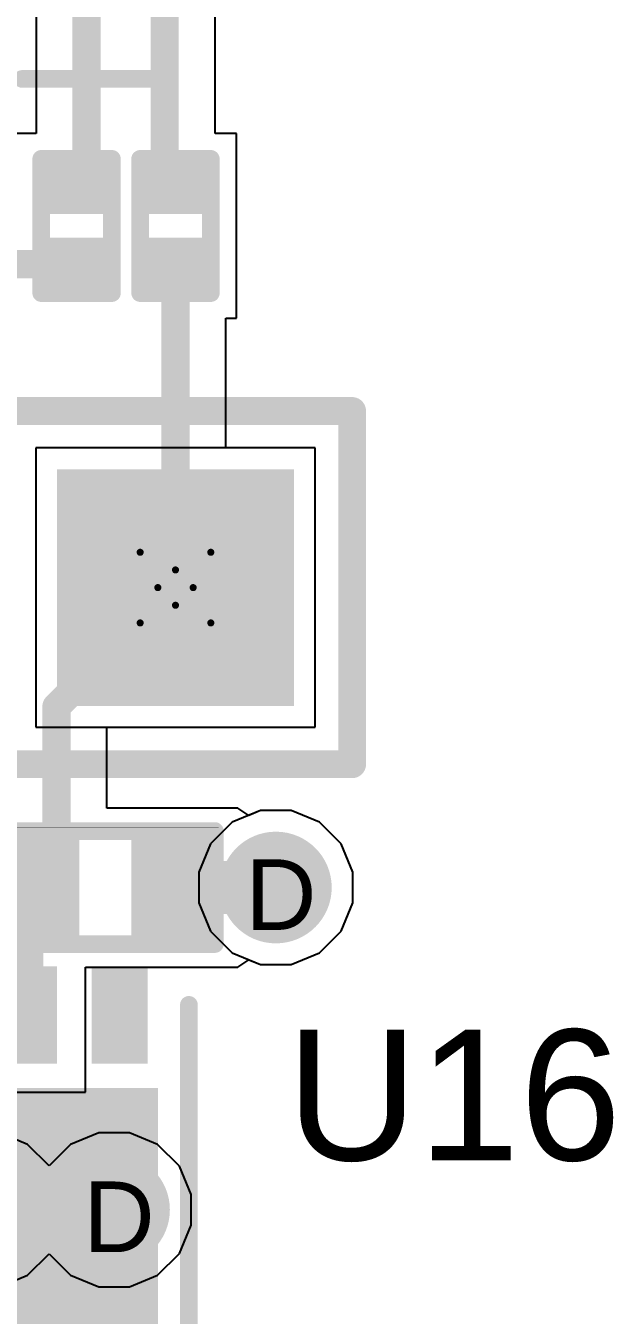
# Model space of a CAD drawing. Header units: inches. Extents: x 0 to 5032, y 0 to 5323.
# Drawn here: x 47.41 to 51.63, y 99.46 to 108.73 of the extents above; entities that cross this region are included whole.
import ezdxf

# ---------------------------------------------------------------- set-up
doc = ezdxf.new("R2010")
doc.units = ezdxf.units.IN
for name, color, linetype in [('Bottom Layer', 5, 'Continuous'), ('Bottom Solder', 6, 'Continuous'), ('Drill Drawing', 1, 'Continuous'), ('Layer 1', 16, 'Continuous'), ('Layer 2', 76, 'Continuous'), ('Multi-Layer', 9, 'Continuous'), ('Pad Holes', 156, 'Continuous'), ('Top Layer', 1, 'Continuous'), ('Top Overlay', 2, 'Continuous'), ('Top Paste', 8, 'Continuous'), ('Top Solder', 216, 'Continuous'), ('Via Holes', 16, 'Continuous')]:
    doc.layers.add(name, color=color, linetype=linetype)
doc.styles.add('Arial', font='', dxfattribs={"height": 0.2})
doc.styles.get('Arial').set_extended_font_data('Arial')

# ---------------------------------------------------------------- blocks, each defined once
blk = doc.blocks.new('SOT_23_264')
at = {"layer": 'Top Layer'}
for points in [[(-0.41, 1.46), (0.41, 1.46), (0.41, 0.54), (-0.41, 0.54)], [(-1.36, -0.54), (-0.54, -0.54), (-0.54, -1.46), (-1.36, -1.46)], [(0.54, -0.54), (1.36, -0.54), (1.36, -1.46), (0.54, -1.46)]]:
    blk.add_hatch(color=1, dxfattribs=at).paths.add_polyline_path(points)
at = {"layer": 'Top Paste'}
for points in [[(-0.41, 1.46), (0.41, 1.46), (0.41, 0.54), (-0.41, 0.54)], [(-1.36, -0.54), (-0.54, -0.54), (-0.54, -1.46), (-1.36, -1.46)], [(0.54, -0.54), (1.36, -0.54), (1.36, -1.46), (0.54, -1.46)]]:
    blk.add_hatch(color=8, dxfattribs=at).paths.add_polyline_path(points)
at = {"layer": 'Top Solder'}
for points in [[(-0.5116, 1.5616), (0.5116, 1.5616), (0.5116, 0.4384), (-0.5116, 0.4384)], [(-1.4616, -0.4384), (-0.4384, -0.4384), (-0.4384, -1.5616), (-1.4616, -1.5616)], [(0.4384, -0.4384), (1.4616, -0.4384), (1.4616, -1.5616), (0.4384, -1.5616)]]:
    blk.add_hatch(color=216, dxfattribs=at).paths.add_polyline_path(points)
at = {"layer": 'Top Overlay'}
for points in [[(-0.5588, 0.8128, 0.127, 0.127, 0), (-1.5494, 0.8128, 0.127, 0.127, 0)], [(-1.5494, 0.8128, 0.127, 0.127, 0), (-1.5494, -0.5842, 0.127, 0.127, 0)], [(1.5494, 0.8128, 0.127, 0.127, 0), (0.5588, 0.8128, 0.127, 0.127, 0)], [(1.5494, 0.8128, 0.127, 0.127, 0), (1.5494, -0.5842, 0.127, 0.127, 0)], [(0.3302, -0.7874, 0.127, 0.127, 0), (-0.3302, -0.7874, 0.127, 0.127, 0)], [(-1.6764, -1.0414, 0.127, 0.127, 0), (-1.6764, -1.2954, 0.127, 0.127, 0)], [(-1.5494, -1.1684, 0.127, 0.127, 0), (-1.6764, -1.0414, 0.127, 0.127, 0)], [(-1.5494, -1.1684, 0.127, 0.127, 0), (-1.6764, -1.2954, 0.127, 0.127, 0)]]:
    blk.add_lwpolyline(points, format="xyseb", dxfattribs=at)
for points in [[(-1.5812, 0.8128, 0.0635, 0.0635, 1), (-1.5176, 0.8128, 0.0635, 0.0635, 1)], [(-1.5812, 0.8128, 0.0635, 0.0635, 1), (-1.5176, 0.8128, 0.0635, 0.0635, 1)], [(-0.5905, 0.8128, 0.0635, 0.0635, 1), (-0.5271, 0.8128, 0.0635, 0.0635, 1)], [(0.5271, 0.8128, 0.0635, 0.0635, 1), (0.5905, 0.8128, 0.0635, 0.0635, 1)], [(1.5176, 0.8128, 0.0635, 0.0635, 1), (1.5812, 0.8128, 0.0635, 0.0635, 1)], [(1.5176, 0.8128, 0.0635, 0.0635, 1), (1.5812, 0.8128, 0.0635, 0.0635, 1)], [(-1.5812, -0.5842, 0.0635, 0.0635, 1), (-1.5176, -0.5842, 0.0635, 0.0635, 1)], [(1.5176, -0.5842, 0.0635, 0.0635, 1), (1.5812, -0.5842, 0.0635, 0.0635, 1)], [(-0.3619, -0.7874, 0.0635, 0.0635, 1), (-0.2984, -0.7874, 0.0635, 0.0635, 1)], [(0.2984, -0.7874, 0.0635, 0.0635, 1), (0.3619, -0.7874, 0.0635, 0.0635, 1)], [(-1.7082, -1.0414, 0.0635, 0.0635, 1), (-1.6446, -1.0414, 0.0635, 0.0635, 1)], [(-1.7082, -1.0414, 0.0635, 0.0635, 1), (-1.6446, -1.0414, 0.0635, 0.0635, 1)], [(-1.5812, -1.1684, 0.0635, 0.0635, 1), (-1.5176, -1.1684, 0.0635, 0.0635, 1)], [(-1.5812, -1.1684, 0.0635, 0.0635, 1), (-1.5176, -1.1684, 0.0635, 0.0635, 1)], [(-1.7082, -1.2954, 0.0635, 0.0635, 1), (-1.6446, -1.2954, 0.0635, 0.0635, 1)], [(-1.7082, -1.2954, 0.0635, 0.0635, 1), (-1.6446, -1.2954, 0.0635, 0.0635, 1)]]:
    blk.add_lwpolyline(points, format="xyseb", close=True, dxfattribs=at)
blk = doc.blocks.new('HDR1X2__267')
at = {"layer": 'Bottom Layer'}
blk.add_hatch(color=5, dxfattribs=at).paths.add_polyline_path([(-0.75, 0.75), (0.75, 0.75), (0.75, -0.75), (-0.75, -0.75)])
h = blk.add_hatch(color=5, dxfattribs=at)
edge = h.paths.add_edge_path()
edge.add_arc((2.54, 0), 0.75, 0, 360)
at = {"layer": 'Bottom Solder'}
blk.add_hatch(color=6, dxfattribs=at).paths.add_polyline_path([(-0.8516, 0.8516), (0.8516, 0.8516), (0.8516, -0.8516), (-0.8516, -0.8516)])
h = blk.add_hatch(color=6, dxfattribs=at)
edge = h.paths.add_edge_path()
edge.add_arc((2.54, 0), 0.8516, 0, 360)
at = {"layer": 'Layer 1'}
blk.add_hatch(color=16, dxfattribs=at).paths.add_polyline_path([(-0.75, 0.75), (0.75, 0.75), (0.75, -0.75), (-0.75, -0.75)])
h = blk.add_hatch(color=16, dxfattribs=at)
edge = h.paths.add_edge_path()
edge.add_arc((2.54, 0), 0.75, 0, 360)
at = {"layer": 'Layer 2'}
blk.add_hatch(color=76, dxfattribs=at).paths.add_polyline_path([(-0.75, 0.75), (0.75, 0.75), (0.75, -0.75), (-0.75, -0.75)])
h = blk.add_hatch(color=76, dxfattribs=at)
edge = h.paths.add_edge_path()
edge.add_arc((2.54, 0), 0.75, 0, 360)
at = {"layer": 'Multi-Layer'}
blk.add_hatch(color=9, dxfattribs=at).paths.add_polyline_path([(-0.75, 0.75), (0.75, 0.75), (0.75, -0.75), (-0.75, -0.75)])
h = blk.add_hatch(color=9, dxfattribs=at)
edge = h.paths.add_edge_path()
edge.add_arc((2.54, 0), 0.75, 0, 360)
at = {"layer": 'Pad Holes'}
h = blk.add_hatch(color=7, dxfattribs=at)
edge = h.paths.add_edge_path()
edge.add_arc((0, 0), 0.45, 0, 360)
h = blk.add_hatch(color=7, dxfattribs=at)
edge = h.paths.add_edge_path()
edge.add_arc((2.54, 0), 0.45, 0, 360)
at = {"layer": 'Top Layer'}
blk.add_hatch(color=1, dxfattribs=at).paths.add_polyline_path([(-0.75, 0.75), (0.75, 0.75), (0.75, -0.75), (-0.75, -0.75)])
h = blk.add_hatch(color=1, dxfattribs=at)
edge = h.paths.add_edge_path()
edge.add_arc((2.54, 0), 0.75, 0, 360)
at = {"layer": 'Top Solder'}
blk.add_hatch(color=216, dxfattribs=at).paths.add_polyline_path([(-0.8516, 0.8516), (0.8516, 0.8516), (0.8516, -0.8516), (-0.8516, -0.8516)])
h = blk.add_hatch(color=216, dxfattribs=at)
edge = h.paths.add_edge_path()
edge.add_arc((2.54, 0), 0.8516, 0, 360)
at = {"layer": 'Top Overlay'}
for points in [[(-1.27, 1.27, 0.2, 0.2, 0), (-1.27, -1.27, 0.2, 0.2, 0)], [(3.81, 1.27, 0.2, 0.2, 0), (-1.27, 1.27, 0.2, 0.2, 0)], [(3.81, 1.27, 0.2, 0.2, 0), (3.81, -1.27, 0.2, 0.2, 0)], [(3.81, -1.27, 0.2, 0.2, 0), (-1.27, -1.27, 0.2, 0.2, 0)]]:
    blk.add_lwpolyline(points, format="xyseb", dxfattribs=at)
for points in [[(-1.32, 1.27, 0.1, 0.1, 1), (-1.22, 1.27, 0.1, 0.1, 1)], [(-1.32, 1.27, 0.1, 0.1, 1), (-1.22, 1.27, 0.1, 0.1, 1)], [(3.76, 1.27, 0.1, 0.1, 1), (3.86, 1.27, 0.1, 0.1, 1)], [(3.76, 1.27, 0.1, 0.1, 1), (3.86, 1.27, 0.1, 0.1, 1)], [(-1.32, -1.27, 0.1, 0.1, 1), (-1.22, -1.27, 0.1, 0.1, 1)], [(-1.32, -1.27, 0.1, 0.1, 1), (-1.22, -1.27, 0.1, 0.1, 1)], [(3.76, -1.27, 0.1, 0.1, 1), (3.86, -1.27, 0.1, 0.1, 1)], [(3.76, -1.27, 0.1, 0.1, 1), (3.86, -1.27, 0.1, 0.1, 1)]]:
    blk.add_lwpolyline(points, format="xyseb", close=True, dxfattribs=at)
blk = doc.blocks.new('R___0402_276')
at = {"layer": 'Top Layer'}
for points in [[(-0.6985, -0.3175), (-0.6985, 0.3175), (-0.2413, 0.3175), (-0.2413, -0.3175)], [(0.2413, -0.3175), (0.2413, 0.3175), (0.6985, 0.3175), (0.6985, -0.3175)]]:
    blk.add_hatch(color=1, dxfattribs=at).paths.add_polyline_path(points)
at = {"layer": 'Top Paste'}
for points in [[(-0.6985, -0.3175), (-0.6985, 0.3175), (-0.2413, 0.3175), (-0.2413, -0.3175)], [(0.2413, -0.3175), (0.2413, 0.3175), (0.6985, 0.3175), (0.6985, -0.3175)]]:
    blk.add_hatch(color=8, dxfattribs=at).paths.add_polyline_path(points)
at = {"layer": 'Top Solder'}
for points in [[(-0.7535, -0.3725), (-0.7535, 0.3725), (-0.1863, 0.3725), (-0.1863, -0.3725)], [(0.1863, -0.3725), (0.1863, 0.3725), (0.7535, 0.3725), (0.7535, -0.3725)]]:
    blk.add_hatch(color=216, dxfattribs=at).paths.add_polyline_path(points)
at = {"layer": 'Top Overlay'}
for points in [[(0.7874, 0.4064, 0.127, 0.127, 0), (-0.7874, 0.4064, 0.127, 0.127, 0)], [(-0.7874, 0.4064, 0.127, 0.127, 0), (-0.7874, -0.4064, 0.127, 0.127, 0)], [(0.7874, 0.4064, 0.127, 0.127, 0), (0.7874, -0.4064, 0.127, 0.127, 0)], [(0.7874, -0.4064, 0.127, 0.127, 0), (-0.7874, -0.4064, 0.127, 0.127, 0)], [(0.8128, -0.4318, 0.00323, 0.00323, 0), (-0.8128, -0.4318, 0.00323, 0.00323, 0)]]:
    blk.add_lwpolyline(points, format="xyseb", dxfattribs=at)
for points in [[(-0.8191, 0.4064, 0.0635, 0.0635, 1), (-0.7556, 0.4064, 0.0635, 0.0635, 1)], [(-0.8191, 0.4064, 0.0635, 0.0635, 1), (-0.7556, 0.4064, 0.0635, 0.0635, 1)], [(0.7556, 0.4064, 0.0635, 0.0635, 1), (0.8191, 0.4064, 0.0635, 0.0635, 1)], [(0.7556, 0.4064, 0.0635, 0.0635, 1), (0.8191, 0.4064, 0.0635, 0.0635, 1)], [(-0.8191, -0.4064, 0.0635, 0.0635, 1), (-0.7556, -0.4064, 0.0635, 0.0635, 1)], [(-0.8191, -0.4064, 0.0635, 0.0635, 1), (-0.7556, -0.4064, 0.0635, 0.0635, 1)], [(0.7556, -0.4064, 0.0635, 0.0635, 1), (0.8191, -0.4064, 0.0635, 0.0635, 1)], [(0.7556, -0.4064, 0.0635, 0.0635, 1), (0.8191, -0.4064, 0.0635, 0.0635, 1)], [(-0.8136, -0.4318, 0.00161, 0.00161, 1), (-0.812, -0.4318, 0.00161, 0.00161, 1)], [(0.812, -0.4318, 0.00161, 0.00161, 1), (0.8136, -0.4318, 0.00161, 0.00161, 1)]]:
    blk.add_lwpolyline(points, format="xyseb", close=True, dxfattribs=at)
blk = doc.blocks.new('R___0201_278')
at = {"layer": 'Top Layer'}
for points in [[(-0.41, 0.185), (-0.14, 0.185), (-0.14, -0.185), (-0.41, -0.185)], [(0.14, 0.185), (0.41, 0.185), (0.41, -0.185), (0.14, -0.185)]]:
    blk.add_hatch(color=1, dxfattribs=at).paths.add_polyline_path(points)
at = {"layer": 'Top Paste'}
for points in [[(-0.41, 0.185), (-0.14, 0.185), (-0.14, -0.185), (-0.41, -0.185)], [(0.14, 0.185), (0.41, 0.185), (0.41, -0.185), (0.14, -0.185)]]:
    blk.add_hatch(color=8, dxfattribs=at).paths.add_polyline_path(points)
at = {"layer": 'Top Solder'}
for points in [[(-0.465, 0.24), (-0.085, 0.24), (-0.085, -0.24), (-0.465, -0.24)], [(0.085, 0.24), (0.465, 0.24), (0.465, -0.24), (0.085, -0.24)]]:
    blk.add_hatch(color=216, dxfattribs=at).paths.add_polyline_path(points)
at = {"layer": 'Top Overlay'}
for points in [[(-0.4826, 0.254, 0.127, 0.127, 0), (0.4826, 0.254, 0.127, 0.127, 0)], [(-0.4826, 0.254, 0.127, 0.127, 0), (-0.4826, -0.254, 0.127, 0.127, 0)], [(0.4826, 0.254, 0.127, 0.127, 0), (0.4826, -0.254, 0.127, 0.127, 0)], [(-0.4826, -0.254, 0.127, 0.127, 0), (0.4826, -0.254, 0.127, 0.127, 0)]]:
    blk.add_lwpolyline(points, format="xyseb", dxfattribs=at)
for points in [[(-0.5143, 0.254, 0.0635, 0.0635, 1), (-0.4508, 0.254, 0.0635, 0.0635, 1)], [(-0.5143, 0.254, 0.0635, 0.0635, 1), (-0.4508, 0.254, 0.0635, 0.0635, 1)], [(0.4508, 0.254, 0.0635, 0.0635, 1), (0.5143, 0.254, 0.0635, 0.0635, 1)], [(0.4508, 0.254, 0.0635, 0.0635, 1), (0.5143, 0.254, 0.0635, 0.0635, 1)], [(-0.5143, -0.254, 0.0635, 0.0635, 1), (-0.4508, -0.254, 0.0635, 0.0635, 1)], [(-0.5143, -0.254, 0.0635, 0.0635, 1), (-0.4508, -0.254, 0.0635, 0.0635, 1)], [(0.4508, -0.254, 0.0635, 0.0635, 1), (0.5143, -0.254, 0.0635, 0.0635, 1)], [(0.4508, -0.254, 0.0635, 0.0635, 1), (0.5143, -0.254, 0.0635, 0.0635, 1)]]:
    blk.add_lwpolyline(points, format="xyseb", close=True, dxfattribs=at)
blk = doc.blocks.new('R___0201_279')
at = {"layer": 'Top Layer'}
for points in [[(-0.41, 0.185), (-0.14, 0.185), (-0.14, -0.185), (-0.41, -0.185)], [(0.14, 0.185), (0.41, 0.185), (0.41, -0.185), (0.14, -0.185)]]:
    blk.add_hatch(color=1, dxfattribs=at).paths.add_polyline_path(points)
at = {"layer": 'Top Paste'}
for points in [[(-0.41, 0.185), (-0.14, 0.185), (-0.14, -0.185), (-0.41, -0.185)], [(0.14, 0.185), (0.41, 0.185), (0.41, -0.185), (0.14, -0.185)]]:
    blk.add_hatch(color=8, dxfattribs=at).paths.add_polyline_path(points)
at = {"layer": 'Top Solder'}
for points in [[(-0.465, 0.24), (-0.085, 0.24), (-0.085, -0.24), (-0.465, -0.24)], [(0.085, 0.24), (0.465, 0.24), (0.465, -0.24), (0.085, -0.24)]]:
    blk.add_hatch(color=216, dxfattribs=at).paths.add_polyline_path(points)
at = {"layer": 'Top Overlay'}
for points in [[(-0.4826, 0.254, 0.127, 0.127, 0), (0.4826, 0.254, 0.127, 0.127, 0)], [(-0.4826, 0.254, 0.127, 0.127, 0), (-0.4826, -0.254, 0.127, 0.127, 0)], [(0.4826, 0.254, 0.127, 0.127, 0), (0.4826, -0.254, 0.127, 0.127, 0)], [(-0.4826, -0.254, 0.127, 0.127, 0), (0.4826, -0.254, 0.127, 0.127, 0)]]:
    blk.add_lwpolyline(points, format="xyseb", dxfattribs=at)
for points in [[(-0.5143, 0.254, 0.0635, 0.0635, 1), (-0.4508, 0.254, 0.0635, 0.0635, 1)], [(-0.5143, 0.254, 0.0635, 0.0635, 1), (-0.4508, 0.254, 0.0635, 0.0635, 1)], [(0.4508, 0.254, 0.0635, 0.0635, 1), (0.5143, 0.254, 0.0635, 0.0635, 1)], [(0.4508, 0.254, 0.0635, 0.0635, 1), (0.5143, 0.254, 0.0635, 0.0635, 1)], [(-0.5143, -0.254, 0.0635, 0.0635, 1), (-0.4508, -0.254, 0.0635, 0.0635, 1)], [(-0.5143, -0.254, 0.0635, 0.0635, 1), (-0.4508, -0.254, 0.0635, 0.0635, 1)], [(0.4508, -0.254, 0.0635, 0.0635, 1), (0.5143, -0.254, 0.0635, 0.0635, 1)], [(0.4508, -0.254, 0.0635, 0.0635, 1), (0.5143, -0.254, 0.0635, 0.0635, 1)]]:
    blk.add_lwpolyline(points, format="xyseb", close=True, dxfattribs=at)
blk = doc.blocks.new('SON_8_EP_3_3__280')
at = {"layer": 'Top Layer'}
for points in [[(-1.1, 1.1254), (-1.1, 0.8254), (-1.7, 0.8254), (-1.7, 1.1254)], [(0.825, 1.2), (0.825, -1.2), (-0.825, -1.2), (-0.825, 1.2)], [(1.1, 0.8254), (1.1, 1.1254), (1.7, 1.1254), (1.7, 0.8254)], [(-1.1, 0.4751), (-1.1, 0.1751), (-1.7, 0.1751), (-1.7, 0.4751)], [(1.1, 0.1751), (1.1, 0.4751), (1.7, 0.4751), (1.7, 0.1751)], [(-1.1, -0.1751), (-1.1, -0.4751), (-1.7, -0.4751), (-1.7, -0.1751)], [(1.1, -0.4751), (1.1, -0.1751), (1.7, -0.1751), (1.7, -0.4751)], [(-1.1, -0.8254), (-1.1, -1.1254), (-1.7, -1.1254), (-1.7, -0.8254)], [(1.1, -1.1254), (1.1, -0.8254), (1.7, -0.8254), (1.7, -1.1254)]]:
    blk.add_hatch(color=1, dxfattribs=at).paths.add_polyline_path(points)
at = {"layer": 'Top Paste'}
for points in [[(-1.1, 1.1254), (-1.1, 0.8254), (-1.7, 0.8254), (-1.7, 1.1254)], [(0.825, 1.2), (0.825, -1.2), (-0.825, -1.2), (-0.825, 1.2)], [(1.1, 0.8254), (1.1, 1.1254), (1.7, 1.1254), (1.7, 0.8254)], [(-1.1, 0.4751), (-1.1, 0.1751), (-1.7, 0.1751), (-1.7, 0.4751)], [(1.1, 0.1751), (1.1, 0.4751), (1.7, 0.4751), (1.7, 0.1751)], [(-1.1, -0.1751), (-1.1, -0.4751), (-1.7, -0.4751), (-1.7, -0.1751)], [(1.1, -0.4751), (1.1, -0.1751), (1.7, -0.1751), (1.7, -0.4751)], [(-1.1, -0.8254), (-1.1, -1.1254), (-1.7, -1.1254), (-1.7, -0.8254)], [(1.1, -1.1254), (1.1, -0.8254), (1.7, -0.8254), (1.7, -1.1254)]]:
    blk.add_hatch(color=8, dxfattribs=at).paths.add_polyline_path(points)
at = {"layer": 'Top Solder'}
for points in [[(0.8758, 1.2508), (0.8758, -1.2508), (-0.8758, -1.2508), (-0.8758, 1.2508)], [(-1.0492, 1.1762), (-1.0492, 0.7746), (-1.7508, 0.7746), (-1.7508, 1.1762)], [(1.0492, 0.7746), (1.0492, 1.1762), (1.7508, 1.1762), (1.7508, 0.7746)], [(-1.0492, 0.5259), (-1.0492, 0.1243), (-1.7508, 0.1243), (-1.7508, 0.5259)], [(1.0492, 0.1243), (1.0492, 0.5259), (1.7508, 0.5259), (1.7508, 0.1243)], [(-1.0492, -0.1243), (-1.0492, -0.5259), (-1.7508, -0.5259), (-1.7508, -0.1243)], [(1.0492, -0.5259), (1.0492, -0.1243), (1.7508, -0.1243), (1.7508, -0.5259)], [(-1.0492, -0.7746), (-1.0492, -1.1762), (-1.7508, -1.1762), (-1.7508, -0.7746)], [(1.0492, -1.1762), (1.0492, -0.7746), (1.7508, -0.7746), (1.7508, -1.1762)]]:
    blk.add_hatch(color=216, dxfattribs=at).paths.add_polyline_path(points)
at = {"layer": 'Top Overlay'}
for points in [[(-1.4986, 1.4732, 0.127, 0.127, 0), (1.4732, 1.4732, 0.127, 0.127, 0)], [(-2.0096, 1.1278, 0.2, 0.2, 0), (-1.8826, 1.0008, 0.2, 0.2, 0)], [(-2.0096, 1.1278, 0.2, 0.2, 0), (-2.0096, 0.8738, 0.2, 0.2, 0)], [(-1.8826, 1.0008, 0.2, 0.2, 0), (-2.0096, 0.8738, 0.2, 0.2, 0)], [(-1.4986, -1.4732, 0.127, 0.127, 0), (1.4732, -1.4732, 0.127, 0.127, 0)]]:
    blk.add_lwpolyline(points, format="xyseb", dxfattribs=at)
for points in [[(-1.5304, 1.4732, 0.0635, 0.0635, 1), (-1.4668, 1.4732, 0.0635, 0.0635, 1)], [(1.4414, 1.4732, 0.0635, 0.0635, 1), (1.505, 1.4732, 0.0635, 0.0635, 1)], [(-2.0596, 1.1278, 0.1, 0.1, 1), (-1.9596, 1.1278, 0.1, 0.1, 1)], [(-2.0596, 1.1278, 0.1, 0.1, 1), (-1.9596, 1.1278, 0.1, 0.1, 1)], [(-1.9326, 1.0008, 0.1, 0.1, 1), (-1.8326, 1.0008, 0.1, 0.1, 1)], [(-1.9326, 1.0008, 0.1, 0.1, 1), (-1.8326, 1.0008, 0.1, 0.1, 1)], [(-2.0596, 0.8738, 0.1, 0.1, 1), (-1.9596, 0.8738, 0.1, 0.1, 1)], [(-2.0596, 0.8738, 0.1, 0.1, 1), (-1.9596, 0.8738, 0.1, 0.1, 1)], [(-1.5304, -1.4732, 0.0635, 0.0635, 1), (-1.4668, -1.4732, 0.0635, 0.0635, 1)], [(1.4414, -1.4732, 0.0635, 0.0635, 1), (1.505, -1.4732, 0.0635, 0.0635, 1)]]:
    blk.add_lwpolyline(points, format="xyseb", close=True, dxfattribs=at)

msp = doc.modelspace()

# ---------------------------------------------------------------- hatches: boundary and pattern name
at = {"layer": 'Bottom Layer'}
h = msp.add_hatch(color=5, dxfattribs=at)
edge = h.paths.add_edge_path()
edge.add_arc((49.2032, 102.5332), 0.3, 0, 360)
h = msp.add_hatch(color=5, dxfattribs=at)
edge = h.paths.add_edge_path()
edge.add_arc((48.0395, 100.2163), 0.3, 0, 360)
at = {"layer": 'Bottom Solder'}
h = msp.add_hatch(color=6, dxfattribs=at)
edge = h.paths.add_edge_path()
edge.add_arc((49.2032, 102.5332), 0.4016, 0, 360)
h = msp.add_hatch(color=6, dxfattribs=at)
edge = h.paths.add_edge_path()
edge.add_arc((47.1048, 100.2163), 0.4016, 0, 360)
h = msp.add_hatch(color=6, dxfattribs=at)
edge = h.paths.add_edge_path()
edge.add_arc((48.0395, 100.2163), 0.4016, 0, 360)
at = {"layer": 'Layer 1'}
h = msp.add_hatch(color=16, dxfattribs=at)
edge = h.paths.add_edge_path()
edge.add_arc((49.2032, 102.5332), 0.3, 0, 360)
h = msp.add_hatch(color=16, dxfattribs=at)
edge = h.paths.add_edge_path()
edge.add_arc((48.0395, 100.2163), 0.3, 0, 360)
at = {"layer": 'Layer 2'}
h = msp.add_hatch(color=76, dxfattribs=at)
edge = h.paths.add_edge_path()
edge.add_arc((49.2032, 102.5332), 0.3, 0, 360)
h = msp.add_hatch(color=76, dxfattribs=at)
edge = h.paths.add_edge_path()
edge.add_arc((48.0395, 100.2163), 0.3, 0, 360)
at = {"layer": 'Top Layer'}
h = msp.add_hatch(color=1, dxfattribs=at)
edge = h.paths.add_edge_path()
edge.add_arc((49.2032, 102.5332), 0.3, 0, 360)
h = msp.add_hatch(color=1, dxfattribs=at)
edge = h.paths.add_edge_path()
edge.add_arc((48.0395, 100.2163), 0.3, 0, 360)
at = {"layer": 'Top Solder'}
h = msp.add_hatch(color=216, dxfattribs=at)
edge = h.paths.add_edge_path()
edge.add_arc((49.2032, 102.5332), 0.4016, 0, 360)
h = msp.add_hatch(color=216, dxfattribs=at)
edge = h.paths.add_edge_path()
edge.add_arc((47.1048, 100.2163), 0.4016, 0, 360)
h = msp.add_hatch(color=216, dxfattribs=at)
edge = h.paths.add_edge_path()
edge.add_arc((48.0395, 100.2163), 0.4016, 0, 360)
at = {"layer": 'Via Holes'}
h = msp.add_hatch(color=7, dxfattribs=at)
edge = h.paths.add_edge_path()
edge.add_arc((49.2032, 102.5332), 0.15, 0, 360)
h = msp.add_hatch(color=7, dxfattribs=at)
edge = h.paths.add_edge_path()
edge.add_arc((48.0395, 100.2163), 0.15, 0, 360)

# ---------------------------------------------------------------- linework, layer by layer
at = {"layer": 'Bottom Layer'}
for p, q in [((49.4855, 105.6938), (47.4775, 105.6938)), ((47.4775, 105.6938), (47.4775, 103.6858)), ((49.4855, 103.6858), (49.4855, 105.6938)), ((47.4775, 103.6858), (49.4855, 103.6858)), ((49.093, 103.0872), (48.8894, 103.0029)), ((49.3134, 103.0872), (49.093, 103.0872)), ((49.517, 103.0029), (49.3134, 103.0872)), ((48.8894, 103.0029), (48.7335, 102.847)), ((49.6729, 102.847), (49.517, 103.0029)), ((48.7335, 102.847), (48.6492, 102.6434)), ((49.7572, 102.6434), (49.6729, 102.847)), ((48.6492, 102.6434), (48.6492, 102.423)), ((49.7572, 102.423), (49.7572, 102.6434)), ((48.6492, 102.423), (48.7335, 102.2194)), ((49.6729, 102.2194), (49.7572, 102.423)), ((48.7335, 102.2194), (48.8894, 102.0636)), ((49.517, 102.0636), (49.6729, 102.2194)), ((48.8894, 102.0636), (49.093, 101.9792)), ((49.3134, 101.9792), (49.517, 102.0636)), ((49.093, 101.9792), (49.3134, 101.9792))]:
    msp.add_line(p, q, dxfattribs=at)
at = {"layer": 'Drill Drawing'}
for points in [[(48.2275, 104.9438, 0.0508, 0.0508, 0), (48.4815, 104.8168, 0.0508, 0.0508, 0)], [(48.2275, 104.9438, 0.0508, 0.0508, 0), (48.3545, 104.6898, 0.0508, 0.0508, 0)], [(48.4815, 104.8168, 0.0508, 0.0508, 0), (48.7355, 104.9438, 0.0508, 0.0508, 0)], [(48.6085, 104.6898, 0.0508, 0.0508, 0), (48.7355, 104.9438, 0.0508, 0.0508, 0)], [(48.2275, 104.4358, 0.0508, 0.0508, 0), (48.3545, 104.6898, 0.0508, 0.0508, 0)], [(48.6085, 104.6898, 0.0508, 0.0508, 0), (48.7355, 104.4358, 0.0508, 0.0508, 0)], [(48.2275, 104.4358, 0.0508, 0.0508, 0), (48.4815, 104.5628, 0.0508, 0.0508, 0)], [(48.4815, 104.5628, 0.0508, 0.0508, 0), (48.7355, 104.4358, 0.0508, 0.0508, 0)]]:
    msp.add_lwpolyline(points, format="xyseb", dxfattribs=at)
for points in [[(48.2148, 104.9438, 0.0254, 0.0254, 1), (48.2402, 104.9438, 0.0254, 0.0254, 1)], [(48.2148, 104.9438, 0.0254, 0.0254, 1), (48.2402, 104.9438, 0.0254, 0.0254, 1)], [(48.7228, 104.9438, 0.0254, 0.0254, 1), (48.7482, 104.9438, 0.0254, 0.0254, 1)], [(48.7228, 104.9438, 0.0254, 0.0254, 1), (48.7482, 104.9438, 0.0254, 0.0254, 1)], [(48.4688, 104.8168, 0.0254, 0.0254, 1), (48.4942, 104.8168, 0.0254, 0.0254, 1)], [(48.4688, 104.8168, 0.0254, 0.0254, 1), (48.4942, 104.8168, 0.0254, 0.0254, 1)], [(48.3418, 104.6898, 0.0254, 0.0254, 1), (48.3672, 104.6898, 0.0254, 0.0254, 1)], [(48.3418, 104.6898, 0.0254, 0.0254, 1), (48.3672, 104.6898, 0.0254, 0.0254, 1)], [(48.5958, 104.6898, 0.0254, 0.0254, 1), (48.6212, 104.6898, 0.0254, 0.0254, 1)], [(48.5958, 104.6898, 0.0254, 0.0254, 1), (48.6212, 104.6898, 0.0254, 0.0254, 1)], [(48.4688, 104.5628, 0.0254, 0.0254, 1), (48.4942, 104.5628, 0.0254, 0.0254, 1)], [(48.4688, 104.5628, 0.0254, 0.0254, 1), (48.4942, 104.5628, 0.0254, 0.0254, 1)], [(48.2148, 104.4358, 0.0254, 0.0254, 1), (48.2402, 104.4358, 0.0254, 0.0254, 1)], [(48.2148, 104.4358, 0.0254, 0.0254, 1), (48.2402, 104.4358, 0.0254, 0.0254, 1)], [(48.7228, 104.4358, 0.0254, 0.0254, 1), (48.7482, 104.4358, 0.0254, 0.0254, 1)], [(48.7228, 104.4358, 0.0254, 0.0254, 1), (48.7482, 104.4358, 0.0254, 0.0254, 1)]]:
    msp.add_lwpolyline(points, format="xyseb", close=True, dxfattribs=at)
at = {"layer": 'Layer 1'}
for p, q in [((49.4855, 105.6938), (47.4775, 105.6938)), ((47.4775, 105.6938), (47.4775, 103.6858)), ((49.4855, 103.6858), (49.4855, 105.6938)), ((47.4775, 103.6858), (49.4855, 103.6858)), ((49.093, 103.0872), (48.8894, 103.0029)), ((49.3134, 103.0872), (49.093, 103.0872)), ((49.517, 103.0029), (49.3134, 103.0872)), ((48.8894, 103.0029), (48.7335, 102.847)), ((49.6729, 102.847), (49.517, 103.0029)), ((48.7335, 102.847), (48.6492, 102.6434)), ((49.7572, 102.6434), (49.6729, 102.847)), ((48.6492, 102.6434), (48.6492, 102.423)), ((49.7572, 102.423), (49.7572, 102.6434)), ((48.6492, 102.423), (48.7335, 102.2194)), ((49.6729, 102.2194), (49.7572, 102.423)), ((48.7335, 102.2194), (48.8894, 102.0636)), ((49.517, 102.0636), (49.6729, 102.2194)), ((48.8894, 102.0636), (49.093, 101.9792)), ((49.3134, 101.9792), (49.517, 102.0636)), ((49.093, 101.9792), (49.3134, 101.9792))]:
    msp.add_line(p, q, dxfattribs=at)
at = {"layer": 'Layer 2'}
for p, q in [((49.4855, 105.6938), (47.4775, 105.6938)), ((47.4775, 105.6938), (47.4775, 103.6858)), ((49.4855, 103.6858), (49.4855, 105.6938)), ((47.4775, 103.6858), (49.4855, 103.6858)), ((47.4186, 100.686), (47.215, 100.7703)), ((47.9293, 100.7703), (47.7257, 100.686)), ((48.1497, 100.7703), (47.9293, 100.7703)), ((48.3533, 100.686), (48.1497, 100.7703)), ((47.5721, 100.5325), (47.4186, 100.686)), ((47.7257, 100.686), (47.5721, 100.5325)), ((48.5092, 100.5302), (48.3533, 100.686)), ((48.5935, 100.3265), (48.5092, 100.5302)), ((48.5935, 100.1061), (48.5935, 100.3265)), ((48.5092, 99.9025), (48.5935, 100.1061)), ((47.4186, 99.7467), (47.5721, 99.9002)), ((47.5721, 99.9002), (47.7257, 99.7467)), ((48.3533, 99.7467), (48.5092, 99.9025)), ((47.215, 99.6623), (47.4186, 99.7467)), ((47.7257, 99.7467), (47.9293, 99.6623)), ((48.1497, 99.6623), (48.3533, 99.7467)), ((47.9293, 99.6623), (48.1497, 99.6623))]:
    msp.add_line(p, q, dxfattribs=at)
at = {"layer": 'Top Layer'}
for p, q in [((48.7663, 107.9542), (48.7663, 109.2432)), ((47.4796, 108.9188), (47.4796, 107.9542)), ((47.4796, 107.9542), (47.3313, 107.9542)), ((48.9205, 107.9542), (48.7663, 107.9542)), ((48.9205, 107.1762), (48.9205, 107.9542)), ((48.9205, 106.6262), (48.9205, 107.1762)), ((48.8441, 105.6938), (48.8441, 106.6262)), ((48.8441, 106.6262), (48.9205, 106.6262)), ((49.4855, 105.6938), (48.8441, 105.6938)), ((49.4855, 103.6858), (49.4855, 105.6938)), ((47.9885, 103.6841), (47.9903, 103.6858)), ((47.9885, 103.1047), (47.9885, 103.6841)), ((47.9903, 103.6858), (49.4855, 103.6858)), ((48.9295, 103.1047), (47.9885, 103.1047)), ((49.0082, 103.0521), (48.9295, 103.1047)), ((48.9295, 103.1047), (48.9295, 103.1047)), ((49.093, 103.0872), (49.0082, 103.0521)), ((49.3134, 103.0872), (49.093, 103.0872)), ((49.517, 103.0029), (49.3134, 103.0872)), ((49.6729, 102.847), (49.517, 103.0029)), ((49.7572, 102.6434), (49.6729, 102.847)), ((49.7572, 102.423), (49.7572, 102.6434)), ((49.6729, 102.2194), (49.7572, 102.423)), ((49.517, 102.0636), (49.6729, 102.2194)), ((48.9295, 101.9617), (49.0082, 102.0143)), ((49.0082, 102.0143), (49.093, 101.9792)), ((49.3134, 101.9792), (49.517, 102.0636)), ((47.8339, 101.0624), (47.8339, 101.9617)), ((47.8339, 101.9617), (48.9295, 101.9617)), ((48.9295, 101.9617), (48.9295, 101.9617)), ((49.093, 101.9792), (49.3134, 101.9792)), ((46.3044, 101.0624), (47.8339, 101.0624))]:
    msp.add_line(p, q, dxfattribs=at)
for points in [[(48.4037, 107.5986, 0.2032, 0.2032, 0), (48.4037, 109.2432, 0.2032, 0.2032, 0)], [(47.8422, 107.5986, 0.2032, 0.2032, 0), (47.8422, 109.069, 0.2032, 0.2032, 0)], [(47.7703, 107.5652, 0.2032, 0.2032, 0), (47.8088, 107.5652, 0.2032, 0.2032, 0)], [(47.8088, 107.5652, 0.2032, 0.2032, 0), (47.8422, 107.5986, 0.2032, 0.2032, 0)], [(48.4037, 107.5986, 0.2032, 0.2032, 0), (48.4371, 107.5652, 0.2032, 0.2032, 0)], [(48.4371, 107.5652, 0.2032, 0.2032, 0), (48.4815, 107.5652, 0.2032, 0.2032, 0)], [(47.0315, 107.0152, 0.2032, 0.2032, 0), (47.7703, 107.0152, 0.2032, 0.2032, 0)], [(48.4815, 104.6898, 0.2032, 0.2032, 0), (48.4815, 107.0152, 0.2032, 0.2032, 0)], [(47.626, 103.8343, 0.2032, 0.2032, 0), (48.4815, 104.6898, 0.2032, 0.2032, 0)], [(47.626, 102.6521, 0.2032, 0.2032, 0), (47.626, 103.8343, 0.2032, 0.2032, 0)], [(47.5071, 102.5332, 0.2032, 0.2032, 0), (47.626, 102.6521, 0.2032, 0.2032, 0)], [(48.4469, 102.5332, 0.381, 0.381, 0), (49.2032, 102.5332, 0.381, 0.381, 0)], [(47.4299, 101.6164, 0.2032, 0.2032, 0), (47.4299, 102.5332, 0.2032, 0.2032, 0)]]:
    msp.add_lwpolyline(points, format="xyseb", dxfattribs=at)
for points in [[(47.7195, 107.5652, 0.1016, 0.1016, 1), (47.8211, 107.5652, 0.1016, 0.1016, 1)], [(47.758, 107.5652, 0.1016, 0.1016, 1), (47.8596, 107.5652, 0.1016, 0.1016, 1)], [(47.758, 107.5652, 0.1016, 0.1016, 1), (47.8596, 107.5652, 0.1016, 0.1016, 1)], [(47.7914, 107.5986, 0.1016, 0.1016, 1), (47.893, 107.5986, 0.1016, 0.1016, 1)], [(47.7914, 107.5986, 0.1016, 0.1016, 1), (47.893, 107.5986, 0.1016, 0.1016, 1)], [(48.3529, 107.5986, 0.1016, 0.1016, 1), (48.4545, 107.5986, 0.1016, 0.1016, 1)], [(48.3529, 107.5986, 0.1016, 0.1016, 1), (48.4545, 107.5986, 0.1016, 0.1016, 1)], [(48.3863, 107.5652, 0.1016, 0.1016, 1), (48.4879, 107.5652, 0.1016, 0.1016, 1)], [(48.3863, 107.5652, 0.1016, 0.1016, 1), (48.4879, 107.5652, 0.1016, 0.1016, 1)], [(48.4307, 107.5652, 0.1016, 0.1016, 1), (48.5323, 107.5652, 0.1016, 0.1016, 1)], [(47.7195, 107.0152, 0.1016, 0.1016, 1), (47.8211, 107.0152, 0.1016, 0.1016, 1)], [(48.4307, 107.0152, 0.1016, 0.1016, 1), (48.5323, 107.0152, 0.1016, 0.1016, 1)], [(48.4307, 104.6898, 0.1016, 0.1016, 1), (48.5323, 104.6898, 0.1016, 0.1016, 1)], [(48.4307, 104.6898, 0.1016, 0.1016, 1), (48.5323, 104.6898, 0.1016, 0.1016, 1)], [(47.5752, 103.8343, 0.1016, 0.1016, 1), (47.6768, 103.8343, 0.1016, 0.1016, 1)], [(47.5752, 103.8343, 0.1016, 0.1016, 1), (47.6768, 103.8343, 0.1016, 0.1016, 1)], [(47.5752, 102.6521, 0.1016, 0.1016, 1), (47.6768, 102.6521, 0.1016, 0.1016, 1)], [(47.5752, 102.6521, 0.1016, 0.1016, 1), (47.6768, 102.6521, 0.1016, 0.1016, 1)], [(48.3516, 102.5332, 0.1905, 0.1905, 1), (48.5421, 102.5332, 0.1905, 0.1905, 1)], [(49.108, 102.5332, 0.1905, 0.1905, 1), (49.2985, 102.5332, 0.1905, 0.1905, 1)], [(47.3791, 102.5332, 0.1016, 0.1016, 1), (47.4807, 102.5332, 0.1016, 0.1016, 1)], [(47.4563, 102.5332, 0.1016, 0.1016, 1), (47.5579, 102.5332, 0.1016, 0.1016, 1)], [(47.3791, 101.6164, 0.1016, 0.1016, 1), (47.4807, 101.6164, 0.1016, 0.1016, 1)]]:
    msp.add_lwpolyline(points, format="xyseb", close=True, dxfattribs=at)

# ---------------------------------------------------------------- block references
for name, p, rotation in [('SOT_23_264', (46.8203, 109.1602), 180), ('R___0201_278', (47.7703, 107.2902), 90), ('R___0201_279', (48.4815, 107.2902), 90), ('HDR1X2__267', (48.4815, 104.6898), 180), ('R___0402_276', (47.977, 102.5332), 180), ('SON_8_EP_3_3__280', (47.1048, 100.2163), 90)]:
    msp.add_blockref(name, p, dxfattribs=dict(rotation=rotation))

# ---------------------------------------------------------------- texts
at = {"layer": 'Drill Drawing', "style": 'Arial'}
for p in [(48.9831, 102.2285), (47.8194, 99.9116)]:
    msp.add_text('D', height=0.508, dxfattribs=at).set_placement(p)
at = {"layer": 'Top Overlay', "style": 'Arial'}
msp.add_text('U16', height=0.9398, dxfattribs=at).set_placement((49.2781, 100.5716))

doc.saveas('drawing.dxf')
